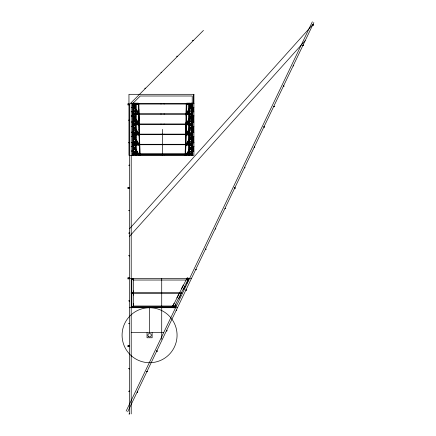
<?xml version="1.0" encoding="UTF-8"?>
<svg xmlns="http://www.w3.org/2000/svg" width="436" height="436" viewBox="0 0 436 436"><rect width="100%" height="100%" fill="white"/><g stroke="black" fill="none" stroke-linecap="round" stroke-linejoin="round"><path stroke-width="0.65" d="M186.248 103.703L186.842 103.839L186.248 103.703L185.164 155.461L185.583 155.461L185.834 145.275M185.245 152.066L185.545 139.842M185.676 134.408L185.976 122.178M186.123 116.069L186.406 104.52M186.673 103.703L185.583 155.461M185.867 143.918L186.581 114.706M186.613 113.349L186.826 104.52M129.519 278.337C128.397 279.024 130.179 277.934 129.132 278.075C128.756 277.939 129.029 279.024 129.514 278.391L191.524 278.337M129.519 413.917C129.16 413.034 128.631 414.838 129.519 413.917L129.519 104.346C129.519 103.408 128.391 104.902 129.519 104.346L203.465 30.4M126.146 411.11L312.34 21.8M127.677 411.84L313.865 22.53M174.149 303.134L172.209 306.96L174.122 307.936L176.068 304.105M176.809 297.897L178.749 294.066M181.409 288.828L183.354 284.997M172.378 307.048L187.289 277.661L188.723 278.386L173.811 307.778M178.722 298.867L180.668 295.036M183.322 289.798L185.267 285.967M186.515 283.978L188.461 280.152L186.543 279.182M190.156 108.368L192.434 104.482L191.524 104.487L186.335 113.791M186.924 112.739L188.99 109.218M188.853 110.586L187.224 113.36L186.335 113.327L192.761 113.36M187.469 113.36L188.772 111.142M190.401 108.368L191.055 107.256M191.704 106.144L192.685 104.482M190.467 116.456L186.335 123.497L187.224 123.53L188.853 120.756M186.581 123.497L188.99 119.388M189.507 119.644L192.434 114.652L191.742 114.695M187.469 123.53L192.685 114.652M189.088 128.969L186.335 133.661L187.224 133.699L188.853 130.925M190.81 126.037L191.524 124.827L192.434 124.816L189.829 129.258M186.581 133.661L188.99 129.557M191.055 126.037L191.497 124.865M187.469 133.699L189.099 130.925M190.08 129.258L192.685 124.816M190.467 136.795L186.335 143.831L187.224 143.869L188.853 141.09M186.581 143.831L188.99 139.727M189.507 139.983L192.434 134.986L191.524 134.996M187.469 143.869L188.772 141.645M189.753 139.983L192.685 134.986M190.543 146.959L186.412 154.001L187.3 154.033L188.93 151.259M187 153.412L187.687 152.24M188.379 151.069L189.066 149.897M189.753 148.72L190.445 147.548M189.905 149.597L192.51 145.155L191.6 145.161M187.545 154.033L188.848 151.815M190.15 149.597L192.761 145.155L185.578 145.155L185.578 144.725M145.417 88.568C144.18 88.508 146.3 88.459 145.193 88.083C145.139 87.821 144.594 88.748 145.406 88.573M161.396 72.589C160.513 72.926 161.462 71.46 161.413 72.561M193.371 40.608L192.941 40.237L193.344 40.641M129.519 228.764L312.993 24.356M129.519 236.372L305.205 40.646M132.642 103.621L140.256 96.007L192.227 96.007L192.227 103.463M139.307 145.275L139.553 155.461L139.978 155.461L138.888 103.703L138.294 103.839M193.922 103.196L186.586 103.196L186.586 103.621M131.22 103.523L133.367 103.523M191.775 103.523L193.922 103.523M132.381 103.621L192.761 103.621M138.888 103.703L138.468 103.703L139.694 153.963M128.952 103.779L127.824 103.779L127.824 104.907L128.952 104.907M132.381 104.051L192.761 104.051M132.381 104.482L138.555 104.482L138.555 104.051M192.761 104.482L186.586 104.482L186.586 104.051M133.236 105.398L135.749 105.398L135.749 106.368L133.236 106.368M189.393 105.398L191.905 105.398M189.393 106.368L191.905 106.368M133.236 106.836L135.749 106.836L135.749 107.812L133.236 107.812M189.393 106.836L191.905 106.836M131.22 107.485L132.827 107.485M192.309 107.485L193.922 107.485M189.393 107.812L191.905 107.812M133.236 108.275L135.749 108.275L135.749 109.812L133.236 109.812M189.393 108.275L191.905 108.275M189.393 109.812L191.905 109.812M133.236 110.951L135.749 110.951L135.749 111.927L133.236 111.927M189.393 110.951L191.905 110.951M131.22 111.812L132.827 111.812M192.309 111.812L193.922 111.812M189.393 111.927L191.905 111.927M132.381 113.36L138.806 113.36L138.806 113.791M132.381 113.791L192.761 113.791M132.381 114.221L192.761 114.221M132.381 114.652L138.806 114.652L138.806 114.221M192.761 114.652L186.335 114.652L186.335 114.221M133.236 114.815L135.749 114.815L135.749 113.84M189.393 114.815L191.905 114.815M133.236 115.284L135.749 115.284L135.749 116.821L133.236 116.821M189.393 115.284L191.905 115.284M131.22 115.78L132.827 115.78M192.309 115.78L193.922 115.78M131.22 116.107L132.827 116.107M192.309 116.107L193.922 116.107M189.393 116.821L191.905 116.821M133.236 117.954L135.749 117.954L135.749 118.93L133.236 118.93M189.393 117.954L191.905 117.954M189.393 118.93L191.905 118.93M133.236 120.145L135.749 120.145L135.749 121.115L133.236 121.115M189.393 120.145L191.905 120.145M189.393 121.115L191.905 121.115M133.236 121.502L135.749 121.502L135.749 123.039L133.236 123.039M189.393 121.502L191.905 121.502M131.22 121.998L132.827 121.998M192.309 121.998L193.922 121.998M189.393 123.039L191.905 123.039M133.236 123.421L135.749 123.421L135.749 124.396M189.393 123.421L191.905 123.421M132.381 123.53L139.057 123.53L139.057 123.96M192.761 123.53L186.079 123.53L186.079 123.96M132.381 123.96L192.761 123.96M132.381 124.391L192.761 124.391M132.381 124.816L139.057 124.816L139.057 124.391M192.761 124.816L186.079 124.816L186.079 124.391M133.236 125.682L135.749 125.682L135.749 127.219L133.236 127.219M189.393 125.682L191.905 125.682M131.22 126.293L132.827 126.293M192.309 126.293L193.922 126.293M189.393 127.219L191.905 127.219M135.972 127.71L133.454 127.71L133.454 128.685L135.972 128.685M189.17 127.71L191.682 127.71L191.682 128.685L189.17 128.685M135.972 129.149L133.454 129.149L133.454 130.686L135.972 130.686M189.17 129.149L191.682 129.149L191.682 130.686L189.17 130.686M133.176 129.258L133.906 129.258L133.906 127.252M135.531 129.258L136.261 129.258M188.875 129.258L189.611 129.258M191.965 129.258L191.23 129.258L191.23 127.252M131.22 132.179L132.827 132.179M133.236 132.195L135.749 132.195L135.749 133.165L133.236 133.165M189.393 132.195L191.905 132.195M192.309 132.179L193.922 132.179M189.393 133.165L191.905 133.165M132.381 133.699L139.307 133.699L139.307 134.13M192.761 133.699L185.829 133.699L185.829 134.13M135.972 134.016L133.454 134.016L133.454 134.986L135.738 134.986L135.738 134.016M189.17 134.016L191.682 134.016L191.682 134.986M132.381 134.13L192.761 134.13M132.381 134.555L192.761 134.555M136.021 134.986L139.307 134.986L139.307 134.555M189.12 134.986L185.829 134.986L185.829 134.555M189.404 134.986L192.761 134.986M189.404 135.367L191.682 135.367L191.682 136.909L189.17 136.909M131.22 136.473L132.827 136.473M192.309 136.473L193.922 136.473M135.972 136.909L133.454 136.909L133.454 135.367L135.738 135.367L135.738 136.909M135.972 137.291L133.454 137.291L133.454 138.261L135.972 138.261M189.17 137.291L191.682 137.291L191.682 138.261L189.17 138.261M135.972 139.553L133.454 139.553L133.454 141.09L135.972 141.09M189.17 139.553L191.682 139.553L191.682 141.09L189.17 141.09M135.972 141.945L133.454 141.945L133.454 142.921L135.972 142.921M189.17 141.945L191.682 141.945L191.682 142.921L189.17 142.921M131.22 142.365L132.827 142.365M192.309 142.365L193.922 142.365M131.22 142.692L132.827 142.692M192.309 142.692L193.922 142.692M135.972 143.384L133.454 143.384L133.454 144.921L135.972 144.921M189.17 143.384L191.682 143.384L191.682 144.921L189.17 144.921M132.381 143.869L133.389 143.869M136.114 143.869L139.564 143.869L139.564 144.294M189.284 143.869L185.578 143.869L185.578 144.294M191.513 143.869L192.761 143.869M132.381 144.294L192.761 144.294M132.381 144.725L192.761 144.725M135.972 145.766L133.454 145.766L133.454 147.303L135.972 147.303M189.17 145.766L191.682 145.766L191.682 147.303L189.17 147.303M131.22 146.327L132.827 146.327M192.309 146.327L193.922 146.327M131.22 146.66L132.827 146.66M192.309 146.66L193.922 146.66M135.972 148.251L133.454 148.251L133.454 149.221L135.972 149.221M189.17 148.251L191.682 148.251L191.682 149.221L189.17 149.221M135.972 149.608L133.454 149.608L133.454 151.145L135.972 151.145M189.17 149.608L191.682 149.608L191.682 151.145L189.17 151.145M131.22 151.03L132.827 151.03M192.309 151.03L193.922 151.03M135.972 151.526L133.454 151.526L133.454 152.496L135.972 152.496M189.17 151.526L191.682 151.526L191.682 152.496L189.17 152.496M133.928 153.63L191.546 153.63M135.972 153.788L133.454 153.788L133.454 155.325M189.17 153.788L191.682 153.788L191.682 155.325M132.381 154.033L139.863 154.033L139.863 154.464M192.761 154.033L185.278 154.033L185.278 154.464M132.381 154.464L192.761 154.464M132.381 154.894L192.761 154.894M131.803 278.768L133.383 278.768M131.803 279.198L133.383 279.198M131.781 279.629L133.383 279.629M133.247 280.032L186.123 280.032M187.48 280.032L188.837 280.032M131.781 292.36L133.383 292.36M131.781 293.646L133.383 293.646M133.236 306.018L173.038 306.018M174.384 306.018L176.406 306.018M131.781 306.383L133.383 306.383M129.519 307.712L177.474 307.712M131.214 332.668L163.413 332.668M186.352 279.514L187.78 280.239M173.021 305.778L174.455 306.508M133.639 104.526L135.705 108.046M136.392 109.218L138.806 113.327L137.912 113.36L135.634 109.474M137.182 110.978L138.212 112.739M132.702 104.482L134.98 108.368M132.457 104.482L133.105 105.594M134.086 107.256L134.735 108.368M136.364 111.142L137.667 113.36M134.675 116.456L135.705 118.216M136.392 119.388L138.806 123.497L137.912 123.53L134.005 116.87M134.773 117.044L135.46 118.216M136.146 119.388L138.212 122.908M132.702 114.652L133.356 115.758M132.457 114.652L133.105 115.758M133.759 116.87L135.71 120.2M136.364 121.312L137.667 123.53M133.639 124.865L134.332 126.037M136.392 129.557L138.806 133.661L137.912 133.699L136.283 130.925M137.182 131.318L138.212 133.078M132.702 124.816L133.356 125.928M134.005 127.04L135.307 129.258M132.457 124.816L133.105 125.928M133.759 127.04L135.062 129.258M136.364 131.481L137.667 133.699M134.675 136.795L135.705 138.555M136.392 139.727L138.806 143.831L137.912 143.869L136.283 141.09M136.146 139.727L138.212 143.248M135.634 139.983L132.457 134.986L133.105 136.097M134.086 137.76L135.389 139.983M136.364 141.645L137.667 143.869M134.599 146.959L138.73 154.001L137.836 154.033L136.212 151.259M136.762 151.069L137.792 152.829M132.626 145.155L133.28 146.267M133.928 147.373L135.231 149.597M134.986 149.597L132.381 145.155L139.564 145.155L139.564 144.725M136.288 151.815L137.591 154.033M138.85 109.273L139.133 120.821M139.28 126.936L139.58 139.16M139.727 145.275L139.978 155.461M138.31 104.52L138.528 113.349M138.561 114.706L139.269 143.918M193.355 94.312L193.355 103.801M193.355 107.191L193.355 111.938M193.355 116.003L193.355 122.107M193.355 126.173L193.355 132.277M193.355 136.343L193.355 143.122M193.355 146.512L193.355 151.254M192.761 103.196L192.761 155.325M191.965 103.196L191.965 155.325M191.889 103.196L191.889 155.325M191.753 103.196L191.753 103.621M191.753 105.114L191.753 113.36M191.753 115.284L191.753 123.53M191.753 126.086L191.753 133.699M191.753 135.623L191.753 143.869M191.753 146.425L191.753 154.033M191.753 154.894L191.753 155.325M191.671 105.398L191.671 106.368M191.671 106.836L191.671 107.812M191.671 108.275L191.671 109.812M191.671 110.951L191.671 111.927M191.671 113.84L191.671 114.815M191.671 115.284L191.671 116.821M191.671 117.954L191.671 118.93M191.671 120.145L191.671 121.115M191.671 121.502L191.671 123.039M191.671 123.421L191.671 124.396M191.671 125.682L191.671 127.219M191.671 132.195L191.671 133.165M191.448 127.71L191.448 128.685M191.448 137.291L191.448 138.261M191.448 143.384L191.448 144.921M191.448 153.788L191.448 155.325M191.306 103.196L191.306 108.542M191.306 109.877L191.306 115.224M191.306 116.559L191.306 125.917M191.306 127.252L191.306 129.258M191.306 130.593L191.306 133.939M191.306 136.61L191.306 139.951M191.306 141.286L191.306 145.967M191.306 147.303L191.306 149.979M191.306 151.314L191.306 153.984M191.23 103.196L191.23 108.542M191.23 109.877L191.23 115.224M191.23 116.559L191.23 125.917M191.23 130.593L191.23 133.939M191.23 136.61L191.23 139.951M191.23 141.286L191.23 145.967M191.23 147.303L191.23 149.979M191.23 151.314L191.23 153.984M189.611 103.196L189.611 155.325M189.535 103.196L189.535 155.325M188.952 103.196L188.952 155.325M188.875 103.196L188.875 155.325M188.57 278.337L188.57 278.768L186.99 278.768L186.99 278.337M187.545 103.196L187.545 103.621M187.545 104.051L187.545 104.482M187.289 113.36L187.289 113.791M187.289 114.221L187.289 114.652M187.039 123.53L187.039 123.96M187.039 124.391L187.039 124.816M186.788 133.699L186.788 134.13M186.788 134.555L186.788 134.986M186.537 143.869L186.537 144.294M186.537 144.725L186.537 145.155M186.286 154.033L186.286 154.464M186.286 154.894L186.286 155.325M185.278 154.894L185.278 155.325M164.127 103.621L164.127 104.051M164.127 113.791L164.127 114.221M164.127 123.96L164.127 124.391M164.127 134.13L164.127 134.555M164.127 144.294L164.127 144.725M164.127 154.464L164.127 154.894M162.568 129.372L162.568 155.325M161.718 278.337L161.718 339.35M161.015 103.621L161.015 104.051M161.015 113.791L161.015 114.221M161.015 123.96L161.015 124.391M161.015 134.13L161.015 134.555M161.015 144.294L161.015 144.725M161.015 154.464L161.015 154.894M152.115 332.668L152.115 337.753L147.03 337.753L147.03 332.668M149.575 307.712L149.575 332.668M139.863 154.894L139.863 155.325M138.855 154.033L138.855 154.464M138.855 154.894L138.855 155.325M138.604 143.869L138.604 144.294M138.604 144.725L138.604 145.155M138.555 103.621L138.555 103.196L131.22 103.196L131.214 413.917M138.348 133.699L138.348 134.13M138.348 134.555L138.348 134.986M138.098 123.53L138.098 123.96M138.098 124.391L138.098 124.816M137.847 113.36L137.847 113.791M137.847 114.221L137.847 114.652M137.596 103.196L137.596 103.621M137.596 104.051L137.596 104.482M136.261 103.196L136.261 155.325M135.738 127.71L135.738 128.685M135.738 129.149L135.738 130.686M135.738 137.291L135.738 138.261M135.738 139.553L135.738 141.09M135.738 141.945L135.738 142.921M135.738 143.384L135.738 144.921M135.738 145.766L135.738 147.303M135.738 148.251L135.738 149.221M135.738 149.608L135.738 151.145M135.738 151.526L135.738 152.496M135.738 153.788L135.738 155.325M135.607 103.196L135.607 155.325M135.531 103.196L135.531 155.325M133.906 103.196L133.906 108.542M133.906 109.877L133.906 115.224M133.906 116.559L133.906 125.917M133.906 130.593L133.906 133.939M133.906 136.61L133.906 139.951M133.906 141.286L133.906 145.967M133.906 147.303L133.906 149.979M133.906 151.314L133.906 153.984M133.836 103.196L133.836 108.542M133.836 109.877L133.836 115.224M133.836 116.559L133.836 125.917M133.836 127.252L133.836 129.258M133.836 130.593L133.836 133.939M133.836 136.61L133.836 139.951M133.836 141.286L133.836 145.967M133.836 147.303L133.836 149.979M133.836 151.314L133.836 153.984M133.689 127.71L133.689 128.685M133.689 137.291L133.689 138.261M133.689 143.384L133.689 144.921M133.689 153.788L133.689 155.325M133.579 290.856L133.579 295.15M133.579 303.38L133.579 307.669L131.432 307.669L131.432 303.38M133.471 105.398L133.471 106.368M133.471 106.836L133.471 107.812M133.471 108.275L133.471 109.812M133.471 110.951L133.471 111.927M133.471 113.84L133.471 114.815M133.471 115.284L133.471 116.821M133.471 117.954L133.471 118.93M133.471 120.145L133.471 121.115M133.471 121.502L133.471 123.039M133.471 123.421L133.471 124.396M133.471 125.682L133.471 127.219M133.471 132.195L133.471 133.165M133.389 103.196L133.389 103.621M133.389 154.894L133.389 155.325M133.383 278.337L133.383 307.669M133.252 103.196L133.252 155.325M133.176 103.196L133.176 155.325M132.381 103.196L132.381 155.325M131.803 278.337L131.803 307.669M131.432 290.856L131.432 295.15M128.958 104.324C129.525 104.733 129.547 104.635 128.958 104.291M128.958 120.14C129.525 120.609 129.683 120.249 128.963 120.102C129.781 119.437 129.236 120.663 128.952 120.162M128.958 142.736C129.748 143.542 129.236 141.956 128.958 142.714M128.958 165.331C129.999 166.339 129.274 164.214 128.952 165.353M128.958 187.932C129.547 188.396 129.656 188.047 128.969 187.867C129.824 187.267 129.198 188.439 128.952 187.954M128.958 210.528C129.59 210.959 129.557 210.724 128.974 210.446C130.021 210.125 129.072 210.588 128.958 210.506M128.958 233.124L129.519 233.189L129.045 232.938L129.236 233.429L129.481 233.287L128.958 233.091M128.958 255.719C129.585 256.172 129.579 255.883 128.974 255.638C129.759 255.098 129.301 256.226 128.952 255.741M128.958 300.911L129.519 300.976L129.061 300.715L129.236 301.216L129.481 301.074L128.958 300.884M128.958 323.512C129.525 323.992 129.677 323.594 128.963 323.468C129.759 322.7 129.35 324.133 128.952 323.534M128.958 346.108C129.536 346.571 129.65 346.233 128.969 346.042C129.923 345.454 129.16 346.587 128.958 346.086M128.958 368.703C129.552 369.167 129.585 368.883 128.974 368.622C129.051 368.398 129.399 368.382 129.492 368.6C128.418 369.456 130.053 367.793 128.952 368.725M128.958 391.299C129.568 391.762 129.568 391.479 128.974 391.217C130.222 391.185 128.898 390.814 128.952 391.321M137.231 391.91C137.618 392.558 138.261 391.544 137.28 392.089C137.149 391.043 138.386 392.062 137.231 391.931M146.981 371.521C147.793 372.333 147.232 370.731 146.981 371.521M156.731 351.138C157.532 351.934 156.987 350.353 156.731 351.122M166.481 330.755C167.157 331.186 166.972 331 166.514 330.63C166.623 330.423 166.972 330.461 167.032 330.69C165.887 331.415 167.658 329.894 166.476 330.771M176.891 56.391C178.095 57.274 177.016 55.328 176.891 56.408M176.226 310.367C176.847 310.835 176.82 310.557 176.253 310.263C177.425 310.345 176.286 309.816 176.226 310.388M185.976 289.984C186.652 290.409 186.548 290.18 186.003 289.88C186.864 289.27 186.237 290.638 185.976 290.005M195.726 269.595C196.396 270.048 196.276 269.77 195.764 269.475C196.789 269.105 195.797 270.048 195.726 269.584M234.726 188.058C235.522 188.859 235.004 187.251 234.726 188.058M244.476 167.669C245.277 168.46 244.721 166.901 244.476 167.658M254.226 147.286C254.869 147.75 254.766 147.488 254.259 147.166C254.379 146.937 254.76 147.008 254.782 147.264C253.594 147.859 255.425 146.474 254.221 147.308M263.971 126.903C264.532 127.388 264.712 126.996 263.982 126.86C264.025 126.604 264.412 126.56 264.51 126.8C263.344 126.914 265.181 126.898 263.976 126.887M273.721 106.515C274.424 106.934 274.228 106.738 273.759 106.395C273.863 106.193 274.19 106.215 274.266 106.428C273.012 106.564 275.029 106.591 273.721 106.537M283.471 86.132C284.267 86.933 283.727 85.347 283.471 86.115M293.221 65.743C293.897 66.201 293.722 65.961 293.27 65.607C294.469 65.869 293.194 65.133 293.221 65.765M302.971 45.36C303.658 45.802 303.456 45.595 303.02 45.224C303.14 45.017 303.489 45.088 303.527 45.317C302.339 45.998 304.159 44.499 302.971 45.382M312.721 24.977L312.983 25.277L313.282 25.015L312.776 25.163L312.961 24.716L313.261 25.103L312.765 25.152L313.021 24.716L312.721 24.994M129.519 142.757C128.914 143.7 128.893 141.82 129.519 142.757M206.043 249.234C205.427 250.188 205.427 248.28 206.043 249.234M215.787 228.846C215.177 229.799 215.177 227.897 215.787 228.846M225.537 208.463C224.943 209.411 224.927 207.509 225.537 208.463M192.892 40.325L193.426 40.379L192.892 40.325M147.003 371.434C147.139 372.513 148 370.905 147.025 371.385M156.747 351.051C156.949 352.157 157.674 350.402 156.747 351.056M234.748 187.971C234.96 189.088 235.674 187.322 234.742 187.976M244.492 167.582C244.7 168.694 245.419 166.934 244.492 167.588M283.493 86.045C283.7 87.146 284.419 85.412 283.493 86.05M139.095 129.514L139.52 129.514L139.095 129.514M193.922 94.312L128.958 94.312L128.958 155.325L193.922 155.325L193.922 94.312M186.041 129.514L185.622 129.514L186.041 129.514M128.952 187.387L127.824 187.387L127.824 188.516L128.952 188.516L128.952 187.387M128.952 277.776L127.824 277.776L127.824 278.904L128.952 278.904L128.952 277.776M188.57 279.198L186.99 279.198L186.99 279.629L188.57 279.629L188.57 279.198M181.894 292.79L131.127 292.79L131.127 293.221L181.894 293.221L181.894 292.79M175.114 306.813L131.127 306.813L131.127 307.244L175.114 307.244L175.114 306.813M128.952 345.563L127.824 345.563L127.824 346.691L128.952 346.691L128.952 345.563M148.621 336.608A1.695 1.695 0 0 0 151.265 335.339A1.695 1.695 0 0 0 148.84 333.682A1.695 1.695 0 0 0 148.621 336.608M131.607 356.027A27.495 27.495 0 0 0 176.585 340.363A27.495 27.495 0 0 0 140.534 309.244A27.495 27.495 0 0 0 131.607 356.027"/></g></svg>
